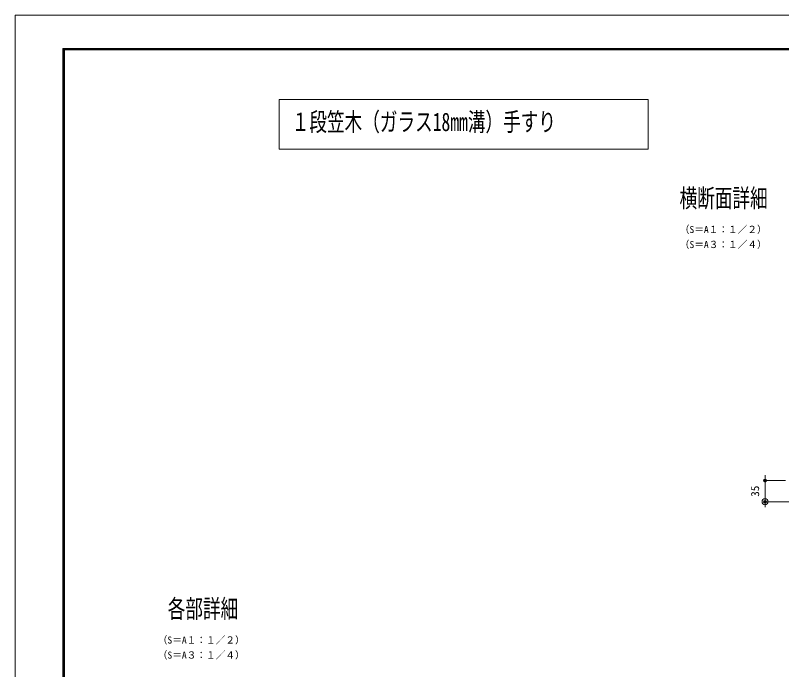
# Model space of a CAD drawing. Units: millimetres, scale not verified. Extents: x -3580 to 3580, y -1188 to 1188.
# Drawn here: x -3580 to -2311, y 104 to 1188 of the extents above; entities that cross this region are included whole.
import ezdxf
from ezdxf.enums import TextEntityAlignment as Align

# ---------------------------------------------------------------- set-up
doc = ezdxf.new("R2010")
doc.units = ezdxf.units.MM
doc.header["$LTSCALE"] = 20
doc.header["$PDMODE"] = 32
doc.header["$PDSIZE"] = 10
for name, color, linetype, lineweight in [('0-0_0', 7, 'Continuous', 18), ('0-1_DEFPOINTS', 7, 'Continuous', 18), ('0-4_WAKU', 7, 'Continuous', 18), ('0-A_1手摺寸法', 7, 'Continuous', 18)]:
    doc.layers.add(name, color=color, linetype=linetype, lineweight=lineweight)
doc.styles.add('ＭＳ ゴシック', font='')
doc.styles.get('ＭＳ ゴシック').set_extended_font_data('MS Gothic')

# ---------------------------------------------------------------- blocks, each defined once
blk = doc.blocks.new('_ORIGIN2')
at = {"layer": '0-0_0'}
blk.add_line((-0.5, 0), (-1, 0), dxfattribs=at)
for radius in [0.5, 0.25]:
    blk.add_circle((0, 0), radius, dxfattribs=at)
blk = doc.blocks.new('D18')
at = {"layer": '0-1_DEFPOINTS'}
for p in [(-253.23, 841.05), (-298.78, 806.05), (-246.23, 806.05)]:
    blk.add_point(p, dxfattribs=at)
at = {"layer": '0-A_1手摺寸法'}
for p, q in [((-298.78, 845.65), (-298.78, 850.25)), ((-264.73, 841.05), (-298.78, 841.05)), ((-298.78, 841.05), (-298.78, 806.05)), ((-257.73, 806.05), (-298.78, 806.05)), ((-298.78, 801.45), (-298.78, 796.85))]:
    blk.add_line(p, q, dxfattribs=at)
at = {"layer": '0-A_1手摺寸法', "xscale": 4.6, "yscale": 4.6}
for p, rotation in [((-298.78, 841.05), 270), ((-298.78, 806.05), 90)]:
    blk.add_blockref('_ORIGIN2', p, dxfattribs=dict(at, rotation=rotation))
at = {"layer": '0-A_1手摺寸法', "style": 'ＭＳ ゴシック'}
blk.add_text('35', height=13.49, rotation=90, dxfattribs=at).set_placement((-304.53, 814.35), align=Align.BOTTOM_LEFT)

msp = doc.modelspace()

# ---------------------------------------------------------------- linework, layer by layer
at = {"layer": '0-0_0'}
msp.add_lwpolyline([(-2531.83, 966.14), (-3143.07, 966.14), (-3143.07, 1048.47), (-2531.83, 1048.47)], close=True, dxfattribs=at)
at = {"layer": '0-1_DEFPOINTS', "color": 5}
for p, q in [((-3579.8, 1188), (-3579.8, -1188)), ((-215.8, 1188), (-3579.8, 1188))]:
    msp.add_line(p, q, dxfattribs=at)
at = {"layer": '0-4_WAKU'}
for p, q in [((-3501, 1133.2), (-3501, -1129.2)), ((-298.6, 1133.2), (-3501, 1133.2)), ((-3500.4, 1132.6), (-3500.4, -1128.6)), ((-299.2, 1132.6), (-3500.4, 1132.6)), ((-3499.8, 1132), (-3499.8, -1128)), ((-299.8, 1132), (-3499.8, 1132)), ((-3499.2, 1131.4), (-3499.2, -1127.4)), ((-300.4, 1131.4), (-3499.2, 1131.4)), ((-3498.6, 1130.8), (-3498.6, -1126.8)), ((-301, 1130.8), (-3498.6, 1130.8))]:
    msp.add_line(p, q, dxfattribs=at)

# ---------------------------------------------------------------- block references
at = {"layer": '0-A_1手摺寸法'}
msp.add_blockref('D18', (-2039.54, -423.94), dxfattribs=at)

# ---------------------------------------------------------------- texts
at = {"layer": '0-0_0', "style": 'ＭＳ ゴシック', "width": 0.7}
for s, p in [('１段笠木（ガラス18mm溝）手すり', (-3122, 987.09)), ('横断面詳細', (-2479.85, 860.71)), ('各部詳細', (-3327.45, 180.54))]:
    msp.add_text(s, height=30.55, dxfattribs=at).set_placement(p, align=Align.BOTTOM_LEFT)
at = {"layer": '0-0_0', "style": 'ＭＳ ゴシック'}
for s, p in [('（S＝A１：１／２）', (-2479.55, 823.8)), ('（S＝A３：１／４）', (-2479.55, 798.9)), ('（S＝A１：１／２）', (-3343.97, 143.63)), ('（S＝A３：１／４）', (-3343.97, 118.72))]:
    msp.add_text(s, height=11.73, dxfattribs=at).set_placement(p, align=Align.BOTTOM_LEFT)

doc.saveas('drawing.dxf')
